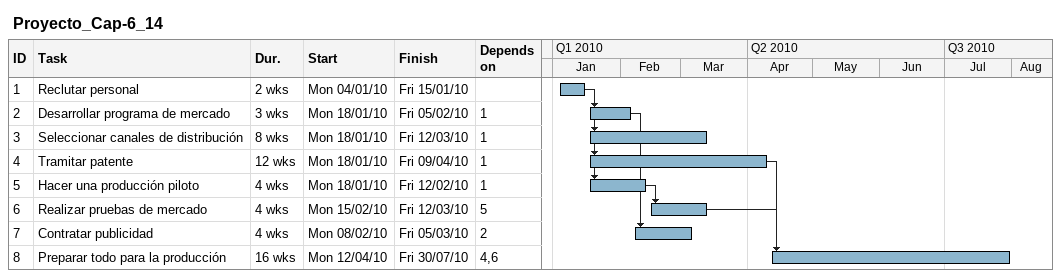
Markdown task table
Proyecto_Cap-6_14

| ID | Task | Duration | Start | Finish | Predecessors |
|---|---|---|---|---|---|
| 1 | Reclutar personal | 2w | 2010-01-04 | 2010-01-15 |  |
| 2 | Desarrollar programa de mercado | 3w | 2010-01-18 | 2010-02-05 | 1 |
| 3 | Seleccionar canales de distribución | 8w | 2010-01-18 | 2010-03-12 | 1 |
| 4 | Tramitar patente | 12w | 2010-01-18 | 2010-04-09 | 1 |
| 5 | Hacer una producción piloto | 4w | 2010-01-18 | 2010-02-12 | 1 |
| 6 | Realizar pruebas de mercado | 4w | 2010-02-15 | 2010-03-12 | 5 |
| 7 | Contratar publicidad | 4w | 2010-02-08 | 2010-03-05 | 2 |
| 8 | Preparar todo para la producción | 16w | 2010-04-12 | 2010-07-30 | 4, 6 |
